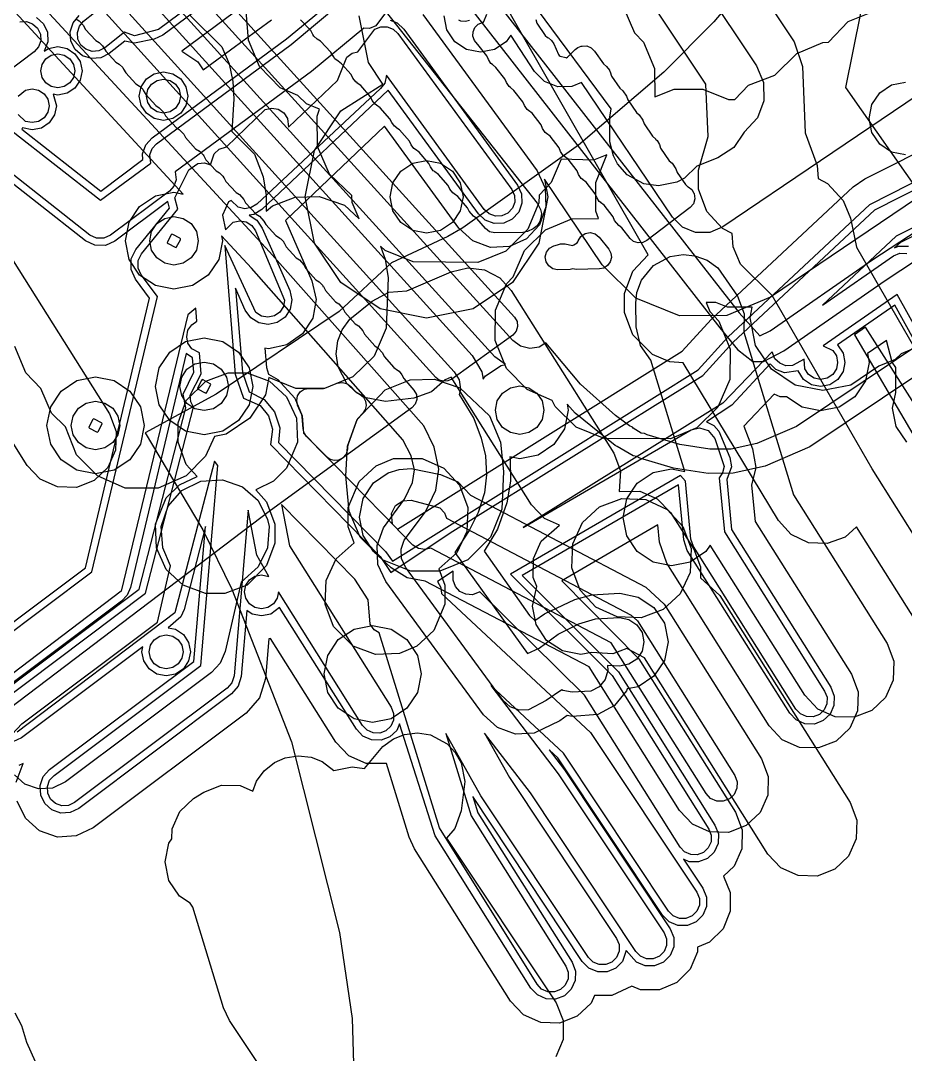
# Model space of a CAD drawing. Header units: metres. Extents: x 8738 to 9560, y -8972 to -7699.
# Drawn here: x 9463.87 to 9500.32, y -7841.07 to -7798.46 of the extents above; entities that cross this region are included whole.
import ezdxf

# ---------------------------------------------------------------- set-up
doc = ezdxf.new("R2010")
doc.units = ezdxf.units.M
for name, color, linetype in [('AI_GREENING_ALLOWED_ZONE', 4, 'Continuous'), ('AI_GREENING_EXCLUSIONS', 1, 'Continuous'), ('AI_GREENING_LAWN', 82, 'Continuous')]:
    doc.layers.add(name, color=color, linetype=linetype)

msp = doc.modelspace()

# ---------------------------------------------------------------- linework, layer by layer
at = {"layer": 'AI_GREENING_ALLOWED_ZONE'}
msp.add_lwpolyline([(9475.28, -7814.311), (9475.241, -7814.119), (9475.279, -7813.927), (9475.387, -7813.765), (9475.55, -7813.656), (9475.741, -7813.618), (9476.34, -7813.618), (9476.432, -7813.6), (9476.909, -7813.408), (9477.11, -7813.371), (9477.308, -7813.419), (9477.471, -7813.541), (9477.632, -7813.724), (9477.695, -7813.775), (9477.858, -7813.869), (9477.995, -7813.985), (9478.082, -7814.142), (9478.108, -7814.32), (9478.07, -7814.496), (9477.971, -7814.647), (9477.766, -7814.863), (9477.712, -7814.951), (9477.353, -7815.965), (9477.339, -7816.034), (9477.334, -7816.121), (9477.274, -7816.332), (9477.129, -7816.498), (9477.128, -7816.498), (9476.968, -7816.575), (9476.792, -7816.592), (9476.621, -7816.546), (9476.477, -7816.444), (9475.649, -7815.599), (9475.551, -7815.457), (9475.508, -7815.29), (9475.467, -7814.789), (9475.448, -7814.713), (9475.28, -7814.311)], close=True, dxfattribs=at)
at = {"layer": 'AI_GREENING_EXCLUSIONS'}
for points in [[(9504.999, -7788.541), (9499.229, -7791.414), (9497.659, -7791.994), (9496.076, -7794.191), (9492.429, -7798.507), (9490.374, -7800.59), (9486.858, -7803.593), (9482.086, -7807.005), (9481.463, -7807.365), (9479.153, -7808.438), (9476.995, -7810.454), (9471.927, -7813.859), (9468.998, -7815.445), (9471.376, -7819.45), (9472.567, -7821.898), (9475.022, -7828.184), (9477.004, -7836.043), (9477.531, -7839.587), (9477.628, -7842.855)], [(9513.776, -7803.167), (9495.837, -7815.193), (9494.202, -7815.89), (9493.14, -7816.119), (9492.266, -7816.13), (9491.031, -7815.936), (9489.683, -7815.538), (9489.571, -7815.48), (9489.439, -7815.461), (9489.104, -7815.261), (9489.076, -7815.223), (9488.959, -7815.162), (9488.381, -7814.742), (9486.941, -7813.449), (9485.508, -7811.748), (9485.23, -7811.915), (9484.844, -7811.972), (9484.465, -7811.878), (9484.152, -7811.646), (9465.91, -7791.541)], [(9465.718, -7793.776), (9482.475, -7812.264), (9482.876, -7812.933), (9482.922, -7813.245), (9483.016, -7813.105), (9483.665, -7812.671), (9483.841, -7812.636), (9483.411, -7812.318), (9465.17, -7792.213)], [(9491.599, -7793.097), (9495.744, -7799.328), (9496.077, -7800.355), (9496.187, -7803.083), (9496.684, -7804.428), (9496.723, -7804.973), (9497.115, -7805.177), (9497.762, -7805.876), (9498.064, -7806.599), (9498.304, -7807.798), (9502.366, -7814.836)], [(9489.795, -7793.729), (9494.182, -7800.325), (9494.473, -7801.014), (9494.49, -7801.762), (9494.231, -7802.463), (9493.677, -7803.064), (9493.253, -7803.685), (9492.6, -7804.112), (9491.733, -7804.461), (9491.227, -7804.953), (9490.906, -7805.121), (9490.144, -7805.273), (9489.547, -7805.183), (9488.862, -7804.811), (9488.461, -7804.36), (9488.292, -7804.039), (9488.149, -7803.457), (9488.149, -7803.457), (9488.139, -7802.439), (9488.206, -7802.098), (9485.166, -7797.998)], [(9464.977, -7794.447), (9481.734, -7812.935), (9481.934, -7813.27), (9481.991, -7813.656), (9481.939, -7813.866), (9482.536, -7814.867), (9482.842, -7815.67), (9483.017, -7816.398), (9483.06, -7817.18), (9482.977, -7817.918), (9482.725, -7818.737), (9482.355, -7819.479), (9481.762, -7820.386), (9484.752, -7824.549), (9485.237, -7824.328), (9486.012, -7823.747), (9486.862, -7823.326), (9487.551, -7823.123), (9488.549, -7823.067), (9488.932, -7823.143), (9489.256, -7823.36), (9489.473, -7823.685), (9489.548, -7824.068), (9489.472, -7824.45), (9489.255, -7824.775), (9488.93, -7824.991), (9488.547, -7825.067), (9488.047, -7825.036), (9488.067, -7825.244), (9487.953, -7825.617), (9487.705, -7825.918), (9487.361, -7826.102), (9486.595, -7826.145), (9486.212, -7826.069), (9486.17, -7826.041), (9486.17, -7826.041), (9485.523, -7826.487), (9484.795, -7826.863), (9484.405, -7826.88), (9484.038, -7826.746), (9483.751, -7826.482), (9479.726, -7820.99), (9479.561, -7820.637), (9479.544, -7820.247), (9479.677, -7819.88), (9480.543, -7818.709), (9480.98, -7817.814), (9481.102, -7816.955), (9480.909, -7816.048), (9480.477, -7815.165), (9474.116, -7807.99), (9463.378, -7796.35)], [(9474.651, -7795.023), (9469.545, -7798.823), (9468.554, -7799.087), (9468.142, -7798.938), (9467.334, -7799.579), (9467.091, -7799.704), (9466.819, -7799.726), (9466.559, -7799.643), (9466.351, -7799.466), (9466.226, -7799.223), (9466.204, -7798.951), (9466.287, -7798.691), (9466.464, -7798.483), (9468.275, -7797.045)], [(9503.619, -7827.76), (9498.309, -7819.324), (9497.839, -7819.752), (9497.105, -7820.016), (9496.325, -7819.98), (9495.619, -7819.648), (9495.093, -7819.071), (9491.172, -7812.561), (9491.172, -7812.561), (9490.621, -7812.522), (9489.898, -7812.22), (9489.092, -7811.414), (9488.751, -7810.497), (9488.751, -7809.705), (9489.092, -7808.788), (9489.721, -7808.108), (9482.141, -7794.846)], [(9474.83, -7795.264), (9469.724, -7799.064), (9469.371, -7799.231), (9468.554, -7799.387), (9468.162, -7799.305), (9467.521, -7799.814), (9467.174, -7799.992), (9466.785, -7800.024), (9466.413, -7799.905), (9466.116, -7799.653), (9465.938, -7799.306), (9465.906, -7798.917), (9466.025, -7798.545), (9466.277, -7798.248)], [(9502.969, -7823.304), (9498.96, -7816.934), (9494.839, -7809.797), (9493.524, -7808.502), (9493.222, -7807.779), (9493.183, -7807.235), (9493.183, -7807.235), (9492.791, -7807.031), (9492.144, -7806.331), (9491.802, -7805.414), (9491.802, -7804.623), (9492.19, -7803.243), (9492.103, -7801.076), (9488.269, -7795.312)], [(9481.777, -7795.497), (9493.472, -7810.503), (9494.324, -7811.45), (9494.75, -7811.248), (9498.934, -7808.333), (9505.821, -7803.831)], [(9475.427, -7796.066), (9470.514, -7799.723), (9471.169, -7800.158), (9471.394, -7800.494), (9474.206, -7798.421)], [(9480.99, -7796.114), (9492.684, -7811.119), (9493.402, -7812.019), (9494.04, -7812.505), (9494.474, -7812.513), (9495.315, -7812.074), (9499.486, -7809.167), (9499.486, -7809.167), (9507.198, -7804.093)], [(9514.349, -7803.986), (9496.391, -7816.025), (9494.54, -7816.831), (9493.225, -7817.115), (9492.19, -7817.127), (9490.775, -7816.903), (9489.383, -7816.492), (9489.252, -7816.425), (9489.104, -7816.403), (9488.442, -7816.008), (9488.371, -7815.971), (9486.72, -7814.647), (9486.381, -7814.275), (9486.43, -7814.519), (9486.278, -7815.284), (9485.844, -7815.933), (9485.195, -7816.367), (9484.43, -7816.519), (9484.02, -7816.437), (9484.034, -7816.52), (9484.046, -7817.442), (9483.903, -7818.342), (9483.521, -7819.42), (9482.965, -7820.335), (9484.838, -7822.975), (9485.054, -7823.186), (9485.454, -7822.917), (9486.702, -7822.318), (9487.41, -7822.133), (9488.551, -7822.067), (9489.316, -7822.22), (9489.964, -7822.654), (9490.397, -7823.303), (9490.548, -7824.069), (9490.395, -7824.834), (9489.961, -7825.483), (9489.312, -7825.915), (9488.861, -7826.005), (9488.834, -7826.091), (9488.338, -7826.693), (9487.649, -7827.059), (9486.595, -7827.145), (9486.393, -7827.105), (9486.081, -7827.317), (9485.032, -7827.834), (9485.032, -7827.834), (9484.253, -7827.868), (9483.519, -7827.601), (9482.944, -7827.073), (9478.919, -7821.581), (9478.589, -7820.874), (9478.556, -7820.094), (9478.823, -7819.361), (9479.684, -7818.179), (9480.011, -7817.494), (9480.093, -7816.983), (9479.959, -7816.395), (9479.617, -7815.737), (9473.381, -7808.668), (9472.143, -7807.326), (9472.185, -7807.535), (9472.033, -7808.3), (9471.599, -7808.949), (9470.95, -7809.383), (9470.185, -7809.535), (9469.42, -7809.383), (9468.771, -7808.949), (9468.337, -7808.3), (9468.185, -7807.535), (9468.337, -7806.77), (9468.771, -7806.121), (9469.42, -7805.687), (9470.185, -7805.535), (9470.56, -7805.61), (9462.643, -7797.028)], [(9479.309, -7797.572), (9478.501, -7798.68), (9478.247, -7798.78), (9478.003, -7798.776), (9475.855, -7800.56), (9470.229, -7804.69), (9470.273, -7805.025), (9470.183, -7805.282), (9470, -7805.486), (9467.573, -7807.306), (9467.297, -7807.431), (9466.994, -7807.427), (9466.721, -7807.297), (9462.646, -7804.104)], [(9464.514, -7798.328), (9464.805, -7798.588), (9464.973, -7798.94), (9464.994, -7799.33), (9464.841, -7799.724), (9465.016, -7799.607), (9465.399, -7799.531), (9465.782, -7799.607), (9466.106, -7799.824), (9466.323, -7800.148), (9466.399, -7800.531), (9466.323, -7800.914), (9466.106, -7801.238), (9465.782, -7801.455), (9465.399, -7801.531), (9465.202, -7801.492), (9465.339, -7801.966), (9465.263, -7802.349), (9465.046, -7802.673), (9464.722, -7802.89), (9464.339, -7802.966), (9463.947, -7802.884), (9463.912, -7802.936), (9467.166, -7805.486), (9468.902, -7804.184), (9468.891, -7803.946), (9469.024, -7803.579), (9469.286, -7803.291), (9474.823, -7799.209), (9476.838, -7797.534)], [(9470.844, -7798.231), (9472.154, -7799.536), (9472.454, -7800.246), (9472.609, -7800.965), (9472.648, -7801.682), (9472.571, -7803.027), (9473.499, -7803.971), (9473.86, -7804.9), (9473.981, -7805.67), (9473.984, -7806.317), (9474.243, -7806.09), (9475.174, -7805.74), (9476.168, -7805.713), (9477.218, -7806.065), (9477.819, -7806.633), (9477.533, -7805.952), (9477.519, -7805.666), (9476.591, -7804.791), (9476.099, -7803.651), (9476.085, -7802.393), (9476.188, -7802.112), (9475.651, -7801.887), (9475.288, -7801.546), (9474.562, -7801.225), (9473.707, -7800.348), (9473.254, -7799.264), (9473.109, -7797.364)], [(9463.509, -7803.002), (9467.162, -7805.864), (9469.232, -7804.331), (9469.188, -7803.991), (9469.281, -7803.734), (9469.465, -7803.532), (9475.008, -7799.445), (9477.108, -7797.699)], [(9488.724, -7797.952), (9489.16, -7798.958), (9489.529, -7799.347), (9489.983, -7800.43), (9489.997, -7801.606), (9490.792, -7801.288), (9491.98, -7801.288), (9493.041, -7801.717), (9493.295, -7801.717), (9493.863, -7801.119), (9494.945, -7800.71), (9495.845, -7799.814), (9496.928, -7799.36), (9497.152, -7799.346), (9497.961, -7798.494), (9498.991, -7798.087)], [(9462.787, -7798.34), (9462.729, -7798.632), (9462.317, -7799.516), (9463.558, -7808.363), (9467.523, -7814.662), (9467.802, -7815.391), (9467.781, -7816.171), (9467.463, -7816.883), (9466.896, -7817.42), (9466.167, -7817.699), (9465.387, -7817.678), (9464.675, -7817.359), (9464.138, -7816.793), (9459.944, -7810.131), (9459.656, -7809.343), (9458.354, -7800.061), (9457.728, -7799.354), (9457.367, -7798.34)], [(9480.441, -7798.202), (9485.152, -7804.654), (9485.479, -7805.362), (9485.511, -7806.142), (9485.242, -7806.874), (9484.714, -7807.448), (9484.006, -7807.776), (9483.226, -7807.808), (9482.493, -7807.539), (9481.919, -7807.01), (9478.861, -7802.815), (9474.781, -7806.696), (9475.872, -7809.188), (9476.04, -7809.95), (9475.903, -7810.718), (9475.482, -7811.375), (9474.842, -7811.822), (9474.08, -7811.99), (9473.927, -7811.962), (9473.991, -7812.762), (9474.085, -7813.031), (9474.46, -7813.248), (9475.161, -7814.027), (9475.464, -7814.749), (9475.522, -7815.47), (9479.398, -7819.421), (9491.129, -7812.087), (9492.321, -7810.776), (9498.178, -7805.308), (9498.65, -7804.98), (9501.911, -7803.353)], [(9506.836, -7801.692), (9494.764, -7809.861), (9492.968, -7810.618), (9491.02, -7810.631), (9489.215, -7809.898), (9487.826, -7808.531), (9485.452, -7804.998), (9485.596, -7805.721), (9485.215, -7807.634), (9484.132, -7809.257), (9482.509, -7810.34), (9480.596, -7810.721), (9478.683, -7810.34), (9477.06, -7809.257), (9475.977, -7807.634), (9475.596, -7805.721), (9475.977, -7803.808), (9477.06, -7802.185), (9478.797, -7801.079), (9478.197, -7800.18), (9477.816, -7798.267)], [(9504.875, -7798.793), (9492.802, -7806.962), (9492.263, -7807.189), (9491.679, -7807.193), (9491.137, -7806.973), (9490.721, -7806.563), (9486.971, -7801.016), (9486.583, -7801.18), (9485.998, -7801.185), (9485.455, -7800.965), (9485.038, -7800.555), (9484.059, -7799.054), (9483.877, -7799.328), (9483.39, -7799.653), (9482.816, -7799.767), (9482.242, -7799.653), (9481.755, -7799.328), (9481.43, -7798.841), (9481.316, -7798.267)], [(9498.472, -7798.153), (9497.858, -7801.22), (9501.636, -7806.602)], [(9460.98, -7825.553), (9466.804, -7821.187), (9469.504, -7809.826), (9468.836, -7808.941), (9468.709, -7808.661), (9468.714, -7808.353), (9468.851, -7808.078), (9470.348, -7806.237), (9470.219, -7805.76), (9470.799, -7804.61), (9471.172, -7804.347), (9471.444, -7804.324), (9471.69, -7804.403), (9471.844, -7803.948), (9472.041, -7803.759), (9472.346, -7803.66), (9473.946, -7802.118), (9474.213, -7802.063), (9474.481, -7802.115), (9474.709, -7802.266), (9474.862, -7802.492), (9474.898, -7802.858), (9476.925, -7800.93), (9477.31, -7799.973), (9477.528, -7799.807), (9477.764, -7799.745), (9478.46, -7798.819), (9478.705, -7798.717), (9478.971, -7798.713), (9479.219, -7798.809), (9479.414, -7798.99), (9484.101, -7805.42), (9484.216, -7805.668), (9484.227, -7805.94), (9484.133, -7806.197), (9483.948, -7806.398), (9483.7, -7806.512), (9483.427, -7806.524), (9483.171, -7806.43), (9482.97, -7806.244), (9478.937, -7800.713), (9478.868, -7801.042), (9478.697, -7801.255), (9473.602, -7806.023), (9473.371, -7806.169), (9473.102, -7806.215), (9472.836, -7806.155), (9472.536, -7805.877), (9472.429, -7805.928), (9472.185, -7806.485), (9472.306, -7807.08), (9472.629, -7806.769), (9472.896, -7806.71), (9473.165, -7806.758), (9473.395, -7806.905), (9473.551, -7807.129), (9474.74, -7809.976), (9474.692, -7810.245), (9474.545, -7810.475), (9474.321, -7810.631), (9474.054, -7810.69), (9473.785, -7810.642), (9473.555, -7810.495), (9472.284, -7807.727), (9472.709, -7813.034), (9473.056, -7814.022), (9473.734, -7814.326), (9474.083, -7814.754), (9474.248, -7815.298), (9474.16, -7815.937), (9478.683, -7820.548), (9479.122, -7821.202), (9481.565, -7819.576), (9491.972, -7813.094), (9493.208, -7811.726), (9499.065, -7806.258), (9503.325, -7804.101)], [(9463.831, -7798.51), (9464.104, -7798.495), (9464.361, -7798.586), (9464.565, -7798.768), (9464.683, -7799.014), (9464.697, -7799.287), (9464.607, -7799.545), (9464.424, -7799.748), (9461.997, -7801.568)], [(9479.094, -7798.445), (9479.378, -7798.554), (9479.656, -7798.813), (9484.344, -7805.243), (9484.507, -7805.597), (9484.523, -7805.987), (9484.389, -7806.353), (9484.125, -7806.64), (9483.771, -7806.804), (9483.381, -7806.82), (9483.014, -7806.686), (9482.727, -7806.421), (9479.015, -7801.329), (9473.809, -7806.24), (9473.479, -7806.448), (9473.281, -7806.483), (9473.603, -7806.689), (9473.826, -7807.009), (9474.956, -7809.589), (9475.04, -7809.97), (9474.971, -7810.354), (9474.761, -7810.683), (9474.441, -7810.906), (9474.06, -7810.99), (9473.676, -7810.921), (9473.347, -7810.711), (9473.124, -7810.391), (9472.726, -7809.482), (9473.005, -7812.971), (9473.283, -7813.762), (9473.901, -7814.078), (9474.332, -7814.586), (9474.542, -7815.239), (9474.498, -7815.854), (9478.897, -7820.338), (9479.185, -7820.746), (9491.778, -7812.861), (9493.003, -7811.507), (9498.86, -7806.039), (9502.96, -7803.948)], [(9463.772, -7801.579), (9464.071, -7801.32), (9464.339, -7801.266), (9464.607, -7801.32), (9464.834, -7801.471), (9464.986, -7801.698), (9465.039, -7801.966), (9464.986, -7802.234), (9464.834, -7802.461), (9464.607, -7802.613), (9464.339, -7802.666), (9464.071, -7802.613), (9463.76, -7802.335)], [(9500.327, -7803.993), (9499.753, -7803.879), (9499.753, -7803.879), (9499.266, -7803.554), (9498.941, -7803.067), (9498.827, -7802.493), (9498.941, -7801.919), (9499.266, -7801.432), (9499.753, -7801.107), (9500.327, -7800.993)], [(9500.6, -7812.006), (9500.148, -7812.196), (9499.903, -7812.422), (9499.231, -7812.703), (9498.073, -7813.481), (9496.925, -7813.709), (9495.777, -7813.481), (9494.804, -7812.83), (9494.153, -7811.857), (9493.925, -7810.709), (9494.011, -7810.275), (9492.997, -7810.275), (9492.507, -7810.085), (9492.108, -7810.085), (9492.263, -7810.454), (9492.632, -7810.843), (9493.1, -7811.996), (9493.086, -7813.254), (9492.594, -7814.394), (9491.726, -7815.243), (9490.643, -7815.697), (9487.917, -7815.689), (9486.764, -7815.221), (9485.896, -7814.372), (9485.775, -7814.117), (9484.738, -7813.669), (9483.889, -7812.801), (9483.421, -7811.648), (9483.435, -7810.39), (9483.889, -7809.307), (9484.161, -7809.016), (9484.628, -7807.934), (9485.496, -7807.085), (9486.579, -7806.631), (9487.674, -7806.617), (9487.564, -7806.319), (9487.564, -7805.131), (9488.023, -7803.998), (9487.47, -7804.215), (9486.136, -7804.169), (9485.73, -7805.138), (9485.229, -7805.658), (9485.215, -7805.974), (9484.761, -7807.057), (9483.855, -7807.963), (9482.702, -7808.431), (9480.046, -7808.409), (9478.893, -7807.941), (9478.692, -7807.76), (9478.889, -7808.299), (9479.01, -7809.069), (9478.928, -7811.142), (9478.43, -7812.293), (9477.553, -7813.148), (9476.388, -7813.618), (9475.2, -7813.618), (9474.1, -7813.175), (9473.96, -7813.879), (9473.309, -7814.852), (9472.336, -7815.503), (9471.851, -7815.599), (9471.491, -7816.419), (9470.681, -7817.229), (9469.53, -7817.727), (9468.18, -7817.727), (9467.029, -7817.229), (9466.174, -7816.352), (9465.709, -7815.208), (9465.14, -7814.639), (9464.699, -7813.625), (9464.078, -7812.983), (9463.624, -7811.899)], [(9460.8, -7825.313), (9466.537, -7821.012), (9469.18, -7809.894), (9468.596, -7809.122), (9468.415, -7808.722), (9468.423, -7808.282), (9468.618, -7807.888), (9469.996, -7806.196), (9469.936, -7805.909), (9467.753, -7807.546), (9467.359, -7807.724), (9466.926, -7807.72), (9466.536, -7807.533), (9462.541, -7804.403)], [(9504.334, -7805.162), (9499.946, -7807.351), (9496.909, -7810.186), (9499.829, -7808.162), (9500.097, -7808.049), (9500.388, -7808.056)], [(9504.403, -7805.463), (9500.119, -7807.6), (9499.881, -7807.822), (9500.041, -7807.755), (9500.456, -7807.763)], [(9500.983, -7811.549), (9499.99, -7809.754), (9496.94, -7811.868), (9497.327, -7812.052), (9497.479, -7812.279), (9497.532, -7812.547), (9497.479, -7812.815), (9497.327, -7813.042), (9497.1, -7813.194), (9496.832, -7813.247), (9496.564, -7813.194), (9496.337, -7813.042), (9496.185, -7812.815), (9496.159, -7812.409), (9495.673, -7812.681), (9495.4, -7812.686), (9495.146, -7812.586), (9494.95, -7812.396), (9494.84, -7812.117), (9492.797, -7814.23), (9484.579, -7819.349), (9491.492, -7815.332), (9491.839, -7815.25), (9492.197, -7815.36), (9492.467, -7815.682), (9492.854, -7816.841), (9492.794, -7817.107), (9492.653, -7817.306), (9492.866, -7819.533), (9496.997, -7826.096), (9497.095, -7826.351), (9497.087, -7826.624), (9496.976, -7826.873), (9496.778, -7827.061), (9496.522, -7827.159), (9496.249, -7827.151), (9496, -7827.04), (9495.812, -7826.842), (9491.592, -7820.138), (9491.488, -7819.831), (9491.259, -7817.44), (9491.054, -7817.205), (9484.047, -7821.277), (9488.242, -7825.457), (9492.224, -7831.783), (9492.322, -7832.038), (9492.314, -7832.311), (9492.203, -7832.56), (9492.005, -7832.748), (9491.75, -7832.846), (9491.477, -7832.838), (9491.227, -7832.727), (9491.039, -7832.529), (9487.1, -7826.27), (9482.793, -7822.005), (9482.483, -7822.124), (9482.211, -7822.107), (9481.965, -7821.987), (9481.785, -7821.782), (9481.696, -7821.523), (9481.693, -7821.157), (9481.039, -7821.576), (9481.187, -7821.828), (9481.214, -7822.071), (9487.352, -7827.807), (9491.731, -7834.391), (9491.835, -7834.644), (9491.834, -7834.917), (9491.729, -7835.169), (9491.536, -7835.362), (9491.283, -7835.466), (9491.01, -7835.465), (9490.758, -7835.36), (9490.565, -7835.166), (9486.232, -7828.651), (9483.24, -7825.868), (9486.022, -7829.502), (9490.382, -7836.057), (9490.486, -7836.309), (9490.486, -7836.583), (9490.38, -7836.835), (9490.187, -7837.027), (9489.934, -7837.131), (9489.661, -7837.131), (9489.409, -7837.026), (9489.216, -7836.832), (9484.87, -7830.297), (9482.986, -7827.838), (9484.01, -7829.657), (9488.426, -7836.296), (9488.53, -7836.549), (9488.529, -7836.822), (9488.424, -7837.074), (9488.231, -7837.267), (9487.978, -7837.371), (9487.705, -7837.37), (9487.453, -7837.265), (9487.26, -7837.072), (9482.83, -7830.411), (9481.384, -7827.846), (9482.432, -7831.238), (9486.332, -7837.434), (9486.43, -7837.689), (9486.423, -7837.962), (9486.311, -7838.212), (9486.113, -7838.399), (9485.858, -7838.497), (9485.585, -7838.49), (9485.335, -7838.378), (9485.148, -7838.18), (9481.122, -7831.739), (9478.635, -7823.695), (9478.428, -7823.565), (9478.27, -7823.342), (9478.188, -7822.337), (9477.633, -7821.478), (9474.622, -7818.408), (9474.948, -7820.106), (9479.14, -7826.764), (9479.237, -7827.02), (9479.23, -7827.293), (9479.23, -7827.293), (9479.119, -7827.542), (9478.92, -7827.73), (9478.665, -7827.827), (9478.392, -7827.82), (9478.143, -7827.709), (9477.955, -7827.51), (9474.489, -7822.004), (9474.437, -7822.268), (9474.285, -7822.495), (9474.058, -7822.647), (9473.79, -7822.7), (9473.522, -7822.647), (9473.295, -7822.495), (9473.143, -7822.268), (9473.09, -7822), (9473.143, -7821.732), (9473.295, -7821.505), (9473.522, -7821.353), (9473.79, -7821.3), (9474.095, -7821.378), (9473.598, -7820.499), (9473.241, -7818.641), (9472.659, -7825.47), (9472.574, -7825.75), (9472.381, -7825.97), (9466.083, -7830.692), (9465.836, -7830.81), (9465.564, -7830.825), (9465.306, -7830.734), (9465.103, -7830.552), (9464.985, -7830.306), (9464.97, -7830.033), (9465.061, -7829.775), (9465.243, -7829.572), (9471.291, -7825.038), (9471.993, -7816.802), (9471.859, -7816.617), (9470.216, -7822.867), (9463.721, -7827.786)], [(9462.881, -7826.666), (9469.017, -7822.066), (9470.985, -7814.391), (9470.876, -7814.172), (9470.858, -7813.9), (9471.303, -7813.02), (9471.234, -7812.155), (9470.915, -7811.985), (9470.763, -7811.758), (9470.71, -7811.49), (9470.763, -7811.222), (9470.915, -7810.995), (9471.13, -7810.852), (9471.087, -7810.316), (9470.762, -7810.59), (9468.012, -7821.979), (9461.82, -7826.673)], [(9500.671, -7811.604), (9499.889, -7810.189), (9497.523, -7811.829), (9497.756, -7812.164), (9497.832, -7812.547), (9497.756, -7812.93), (9497.539, -7813.254), (9497.215, -7813.471), (9496.832, -7813.547), (9496.449, -7813.471), (9496.125, -7813.254), (9495.903, -7812.902), (9495.347, -7812.981), (9494.984, -7812.838), (9494.75, -7812.612), (9493.17, -7814.305), (9492.126, -7815.001), (9492.427, -7815.155), (9492.64, -7815.377), (9493.088, -7816.464), (9493.154, -7816.849), (9492.961, -7817.38), (9493.157, -7819.433), (9497.251, -7825.936), (9497.39, -7826.301), (9497.38, -7826.691), (9497.221, -7827.047), (9496.937, -7827.315), (9496.573, -7827.455), (9496.183, -7827.444), (9495.827, -7827.285), (9495.558, -7827.002), (9491.338, -7820.298), (9491.189, -7819.86), (9490.973, -7817.599), (9484.536, -7821.339), (9488.496, -7825.297), (9492.478, -7831.623), (9492.618, -7831.987), (9492.607, -7832.377), (9492.448, -7832.734), (9492.165, -7833.002), (9491.8, -7833.141), (9491.41, -7833.131), (9491.187, -7833.031), (9491.981, -7834.225), (9492.129, -7834.586), (9492.128, -7834.976), (9491.978, -7835.336), (9491.702, -7835.611), (9491.341, -7835.76), (9490.951, -7835.759), (9490.591, -7835.609), (9490.315, -7835.333), (9486.001, -7828.846), (9485.648, -7828.518), (9486.272, -7829.336), (9490.632, -7835.891), (9490.78, -7836.252), (9490.78, -7836.642), (9490.63, -7837.002), (9490.353, -7837.277), (9489.992, -7837.426), (9489.602, -7837.425), (9489.242, -7837.275), (9488.824, -7836.783), (9488.673, -7837.241), (9488.397, -7837.517), (9488.036, -7837.665), (9487.646, -7837.664), (9487.286, -7837.514), (9487.01, -7837.238), (9482.499, -7830.438), (9482.707, -7831.112), (9486.586, -7837.274), (9486.726, -7837.639), (9486.715, -7838.029), (9486.556, -7838.385), (9486.273, -7838.653), (9485.908, -7838.793), (9485.518, -7838.782), (9485.162, -7838.623), (9484.894, -7838.34), (9480.944, -7832.066), (9479.482, -7827.45), (9479.363, -7827.715), (9479.08, -7827.984), (9478.716, -7828.123), (9478.326, -7828.112), (9477.969, -7827.953), (9477.701, -7827.67), (9474.538, -7822.646), (9474.173, -7822.924), (9473.79, -7823), (9473.407, -7822.924), (9473.189, -7822.778), (9472.958, -7825.495), (9472.836, -7825.895), (9472.561, -7826.21), (9466.263, -7830.932), (9465.911, -7831.101), (9465.521, -7831.122), (9465.153, -7830.993), (9464.863, -7830.732), (9464.694, -7830.38), (9464.673, -7829.991), (9464.802, -7829.623), (9465.063, -7829.332), (9471.003, -7824.879), (9471.478, -7819.313), (9470.602, -7822.727), (9470.465, -7823.034), (9469.951, -7823.49), (9470.249, -7823.549), (9470.573, -7823.766), (9470.79, -7824.09), (9470.866, -7824.473), (9470.79, -7824.856), (9470.573, -7825.18), (9470.249, -7825.397), (9469.866, -7825.473), (9469.483, -7825.397), (9469.159, -7825.18), (9468.942, -7824.856), (9468.866, -7824.473), (9468.906, -7824.274), (9463.901, -7828.026), (9463.549, -7828.195)], [(9506.495, -7823.378), (9498.678, -7811.093), (9498.223, -7811.407), (9500.636, -7815.512)], [(9500.381, -7815.842), (9499.947, -7815.193), (9499.795, -7814.428), (9499.924, -7813.782), (9499.923, -7812.763), (9499.778, -7812.543), (9499.549, -7811.641), (9498.761, -7812.188), (9498.832, -7812.547), (9498.68, -7813.312), (9498.246, -7813.961), (9497.597, -7814.395), (9496.832, -7814.547), (9496.067, -7814.395), (9495.418, -7813.961), (9495.168, -7813.965), (9494.912, -7813.864), (9493.665, -7815.181), (9494.022, -7816.106), (9494.154, -7816.875), (9493.988, -7817.608), (9494.13, -7819.102), (9498.097, -7825.403), (9498.376, -7826.132), (9498.355, -7826.912), (9498.037, -7827.625), (9497.47, -7828.161), (9496.741, -7828.44), (9495.961, -7828.419), (9495.249, -7828.101), (9494.712, -7827.534), (9490.492, -7820.83), (9490.194, -7819.955), (9490.126, -7819.248), (9486.168, -7821.548), (9489.342, -7824.764), (9493.324, -7831.09), (9493.603, -7831.819), (9493.582, -7832.599), (9493.264, -7833.312), (9492.833, -7833.719), (9493.11, -7834.393), (9493.109, -7835.173), (9492.809, -7835.893), (9492.256, -7836.444), (9491.76, -7836.648), (9491.76, -7836.839), (9491.46, -7837.559), (9490.907, -7838.11), (9490.185, -7838.407), (9489.405, -7838.405), (9489.045, -7838.255), (9488.229, -7838.646), (9487.514, -7838.645), (9487.372, -7838.963), (9486.805, -7839.5), (9486.077, -7839.779), (9485.296, -7839.757), (9484.584, -7839.439), (9484.047, -7838.873), (9480.098, -7832.598), (9479.88, -7832.123), (9478.941, -7829.087), (9478.104, -7829.088), (9477.391, -7828.769), (9476.855, -7828.203), (9474.162, -7823.926), (9474.094, -7823.94), (9473.954, -7825.58), (9473.71, -7826.38), (9473.161, -7827.011), (9466.862, -7831.732), (9466.159, -7832.07), (9465.38, -7832.112), (9464.643, -7831.853), (9464.063, -7831.332), (9463.725, -7830.628)], [(9462.701, -7826.426), (9468.752, -7821.889), (9470.669, -7814.416), (9470.561, -7813.861), (9470.997, -7812.951), (9470.949, -7812.362), (9470.692, -7812.181), (9468.399, -7821.826), (9468.263, -7822.143), (9468.026, -7822.395), (9462, -7826.913)], [(9463.52, -7827.879), (9463.91, -7827.444), (9469.5, -7823.253), (9470.037, -7820.929), (9469.721, -7820.197), (9469.662, -7819.311), (9469.947, -7818.478), (9470.513, -7817.834), (9470.513, -7817.834), (9471.293, -7817.447), (9472.179, -7817.388), (9473.012, -7817.673), (9473.656, -7818.239), (9474.043, -7819.019), (9474.102, -7819.311), (9474.043, -7820.197), (9473.656, -7820.977), (9472.96, -7821.605), (9472.299, -7824.463), (9472.095, -7824.944), (9471.737, -7825.325), (9465.71, -7829.844), (9465.182, -7830.097), (9464.598, -7830.129), (9464.046, -7829.934), (9463.61, -7829.544)], [(9476.864, -7846.27), (9472.477, -7839.674), (9472.23, -7839.153), (9470.957, -7834.998), (9470.848, -7834.843), (9470.411, -7834.551), (9469.977, -7833.902), (9469.825, -7833.137), (9469.977, -7832.372), (9469.977, -7832.372), (9470.096, -7832.193), (9470.107, -7831.777), (9470.422, -7831.064), (9470.987, -7830.525), (9471.41, -7830.258), (9472.138, -7829.977), (9472.918, -7829.995), (9473.429, -7830.222), (9473.584, -7829.814), (9473.901, -7829.377), (9474.324, -7829.041), (9474.769, -7828.846), (9475.302, -7828.761), (9475.839, -7828.823), (9476.292, -7828.999), (9476.777, -7829.372), (9477.525, -7829.22), (9478.032, -7829.287), (9478.792, -7828.377), (9479.229, -7828.06), (9479.682, -7827.883), (9480.218, -7827.822), (9480.752, -7827.906), (9481.441, -7828.273), (9481.777, -7828.624), (9482.023, -7829.056), (9482.175, -7829.822), (9482.022, -7831.032), (9481.762, -7831.767), (9481.411, -7832.157), (9485.931, -7838.952), (9486.228, -7839.674), (9486.226, -7840.454), (9485.926, -7841.175)], [(9463.683, -7829.849), (9463.972, -7829.079), (9463.797, -7829.163)], [(9463.623, -7839.361), (9463.896, -7839.878), (9464.102, -7840.574), (9464.469, -7841.366)]]:
    msp.add_lwpolyline(points, dxfattribs=at)
for points in [[(9464.904, -7801.026), (9464.752, -7800.799), (9464.699, -7800.531), (9464.752, -7800.263), (9464.904, -7800.036), (9465.131, -7799.884), (9465.399, -7799.831), (9465.667, -7799.884), (9465.894, -7800.036), (9466.046, -7800.263), (9466.099, -7800.531), (9466.046, -7800.799), (9465.894, -7801.026), (9465.667, -7801.178), (9465.399, -7801.231), (9465.131, -7801.178), (9464.904, -7801.026)], [(9469.048, -7802.279), (9468.831, -7801.955), (9468.755, -7801.572), (9468.831, -7801.189), (9469.048, -7800.865), (9469.372, -7800.648), (9469.755, -7800.572), (9470.138, -7800.648), (9470.462, -7800.865), (9470.679, -7801.189), (9470.755, -7801.572), (9470.679, -7801.955), (9470.462, -7802.279), (9470.138, -7802.496), (9469.755, -7802.572), (9469.372, -7802.496), (9469.048, -7802.279)], [(9469.26, -7802.067), (9469.108, -7801.84), (9469.055, -7801.572), (9469.108, -7801.304), (9469.26, -7801.077), (9469.487, -7800.925), (9469.755, -7800.872), (9470.023, -7800.925), (9470.25, -7801.077), (9470.402, -7801.304), (9470.455, -7801.572), (9470.402, -7801.84), (9470.25, -7802.067), (9470.023, -7802.219), (9469.755, -7802.272), (9469.487, -7802.219), (9469.26, -7802.067)], [(9481.17, -7807.107), (9480.596, -7807.221), (9480.022, -7807.107), (9479.535, -7806.782), (9479.21, -7806.295), (9479.096, -7805.721), (9479.21, -7805.147), (9479.535, -7804.66), (9480.022, -7804.335), (9480.596, -7804.221), (9481.17, -7804.335), (9481.657, -7804.66), (9481.982, -7805.147), (9482.096, -7805.721), (9481.982, -7806.295), (9481.657, -7806.782), (9481.17, -7807.107)], [(9470.185, -7808.535), (9469.802, -7808.459), (9469.478, -7808.242), (9469.261, -7807.918), (9469.185, -7807.535), (9469.261, -7807.152), (9469.478, -7806.828), (9469.802, -7806.611), (9470.185, -7806.535), (9470.568, -7806.611), (9470.892, -7806.828), (9471.109, -7807.152), (9471.185, -7807.535), (9471.109, -7807.918), (9470.892, -7808.242), (9470.568, -7808.459), (9470.185, -7808.535)], [(9489.405, -7811.845), (9489.234, -7811.084), (9489.211, -7810.101), (9489.259, -7809.666), (9489.446, -7809.16), (9489.941, -7808.556), (9490.629, -7808.188), (9491.162, -7808.102), (9491.646, -7808.149), (9492.152, -7808.336), (9492.59, -7808.653), (9493.4, -7809.816), (9493.682, -7810.544), (9493.665, -7811.296), (9495.706, -7818.002), (9499.568, -7824.139), (9499.847, -7824.868), (9499.826, -7825.648), (9499.508, -7826.361), (9498.941, -7826.897), (9498.212, -7827.176), (9497.432, -7827.155), (9496.72, -7826.837), (9496.183, -7826.27), (9492.285, -7820.077), (9492.103, -7820.349), (9491.454, -7820.783), (9490.689, -7820.935), (9489.924, -7820.783), (9489.275, -7820.349), (9488.841, -7819.7), (9488.689, -7818.935), (9488.841, -7818.17), (9489.275, -7817.521), (9489.924, -7817.087), (9490.689, -7816.935), (9491.233, -7817.043), (9489.838, -7812.46), (9489.405, -7811.845)], [(9486.19, -7824.44), (9485.541, -7824.006), (9485.107, -7823.357), (9484.955, -7822.592), (9485.131, -7821.791), (9484.985, -7821.415), (9485.003, -7820.635), (9485.319, -7819.921), (9486.076, -7819.26), (9485.456, -7818.984), (9484.92, -7818.417), (9481.611, -7813.161), (9481.366, -7813.266), (9480.803, -7813.765), (9480.065, -7814.019), (9478.897, -7814.163), (9478.104, -7814.011), (9477.659, -7813.755), (9477.311, -7813.416), (9476.95, -7812.724), (9476.87, -7812.19), (9476.936, -7811.654), (9477.116, -7811.202), (9477.437, -7810.768), (9478.345, -7810.019), (9479.037, -7809.658), (9479.786, -7809.592), (9481.602, -7808.81), (9482.288, -7808.65), (9482.986, -7808.738), (9483.611, -7809.062), (9484.085, -7809.582), (9488.305, -7816.286), (9488.584, -7817.015), (9488.532, -7817.863), (9489.387, -7817.852), (9490.101, -7818.168), (9490.639, -7818.732), (9491.605, -7820.253), (9491.886, -7820.981), (9491.876, -7821.429), (9492.673, -7822.153), (9498.043, -7830.685), (9498.322, -7831.413), (9498.301, -7832.193), (9497.983, -7832.906), (9497.416, -7833.443), (9496.687, -7833.722), (9495.907, -7833.7), (9495.195, -7833.382), (9494.658, -7832.815), (9489.567, -7824.728), (9488.846, -7824.337), (9488.265, -7824.562), (9487.396, -7824.504), (9486.955, -7824.592), (9486.19, -7824.44)], [(9471.429, -7815.535), (9470.664, -7815.383), (9470.015, -7814.949), (9469.581, -7814.3), (9469.429, -7813.535), (9469.581, -7812.77), (9470.015, -7812.121), (9470.664, -7811.687), (9471.429, -7811.535), (9472.194, -7811.687), (9472.843, -7812.121), (9473.277, -7812.77), (9473.429, -7813.535), (9473.277, -7814.3), (9472.843, -7814.949), (9472.194, -7815.383), (9471.429, -7815.535)], [(9471.046, -7814.459), (9470.722, -7814.242), (9470.505, -7813.918), (9470.429, -7813.535), (9470.505, -7813.152), (9470.722, -7812.828), (9471.046, -7812.611), (9471.429, -7812.535), (9471.812, -7812.611), (9472.136, -7812.828), (9472.353, -7813.152), (9472.429, -7813.535), (9472.353, -7813.918), (9472.136, -7814.242), (9471.812, -7814.459), (9471.429, -7814.535), (9471.046, -7814.459)], [(9467.718, -7816.996), (9466.953, -7817.148), (9466.188, -7816.996), (9465.539, -7816.562), (9465.105, -7815.913), (9464.953, -7815.148), (9465.105, -7814.383), (9465.539, -7813.734), (9466.188, -7813.3), (9466.953, -7813.148), (9467.718, -7813.3), (9468.367, -7813.734), (9468.801, -7814.383), (9468.953, -7815.148), (9468.801, -7815.913), (9468.367, -7816.562), (9467.718, -7816.996)], [(9471.141, -7817.25), (9470.693, -7816.75), (9470.352, -7815.833), (9470.352, -7815.041), (9470.693, -7814.124), (9471.499, -7813.318), (9472.416, -7812.977), (9473.208, -7812.977), (9474.125, -7813.318), (9474.824, -7813.965), (9475.233, -7814.847), (9475.272, -7815.833), (9474.824, -7816.909), (9474.284, -7817.449), (9473.553, -7817.795), (9474.001, -7818.295), (9474.342, -7819.212), (9474.342, -7820.004), (9474.001, -7820.921), (9473.195, -7821.727), (9472.278, -7822.068), (9471.486, -7822.068), (9470.569, -7821.727), (9469.87, -7821.08), (9469.461, -7820.198), (9469.422, -7819.212), (9469.87, -7818.136), (9470.41, -7817.596), (9471.141, -7817.25)], [(9481.964, -7813.597), (9483.188, -7814.756), (9483.635, -7815.831), (9483.768, -7817.048), (9483.691, -7818.593), (9483.221, -7819.758), (9482.299, -7820.68), (9481.134, -7821.15), (9479.946, -7821.15), (9478.781, -7820.68), (9477.859, -7819.758), (9477.406, -7818.674), (9477.273, -7817.221), (9477.341, -7815.999), (9477.73, -7814.901), (9478.89, -7813.679), (9479.92, -7813.272), (9480.914, -7813.245), (9481.964, -7813.597)], [(9484.047, -7815.443), (9483.723, -7815.226), (9483.506, -7814.902), (9483.43, -7814.519), (9483.506, -7814.136), (9483.723, -7813.812), (9484.047, -7813.595), (9484.43, -7813.519), (9484.813, -7813.595), (9485.137, -7813.812), (9485.354, -7814.136), (9485.43, -7814.519), (9485.354, -7814.902), (9485.137, -7815.226), (9484.813, -7815.443), (9484.43, -7815.519), (9484.047, -7815.443)], [(9466.953, -7816.148), (9466.57, -7816.072), (9466.246, -7815.855), (9466.029, -7815.531), (9465.953, -7815.148), (9466.029, -7814.765), (9466.246, -7814.441), (9466.57, -7814.224), (9466.953, -7814.148), (9467.336, -7814.224), (9467.66, -7814.441), (9467.877, -7814.765), (9467.953, -7815.148), (9467.877, -7815.531), (9467.66, -7815.855), (9467.336, -7816.072), (9466.953, -7816.148)], [(9477.367, -7819.321), (9477.367, -7818.529), (9477.815, -7817.453), (9478.514, -7816.806), (9479.237, -7816.504), (9480.417, -7816.504), (9481.299, -7816.913), (9481.946, -7817.612), (9482.287, -7818.529), (9482.248, -7819.515), (9481.839, -7820.397), (9481.105, -7821.058), (9481.342, -7821.726), (9481.342, -7822.518), (9480.894, -7823.594), (9480.195, -7824.241), (9479.472, -7824.543), (9478.486, -7824.582), (9477.569, -7824.241), (9476.763, -7823.435), (9476.422, -7822.518), (9476.461, -7821.532), (9476.87, -7820.65), (9477.604, -7819.989), (9477.367, -7819.321)], [(9479.8, -7821.435), (9479.138, -7821.022), (9478.413, -7820.339), (9477.979, -7819.69), (9477.827, -7818.925), (9477.979, -7818.16), (9478.413, -7817.511), (9479.005, -7817.102), (9479.469, -7816.957), (9479.96, -7816.922), (9481.162, -7817.167), (9481.878, -7817.477), (9482.401, -7818.018), (9489.623, -7821.81), (9490.386, -7822.515), (9494.394, -7828.883), (9494.673, -7829.612), (9494.652, -7830.392), (9494.334, -7831.105), (9493.767, -7831.641), (9493.038, -7831.92), (9492.258, -7831.899), (9491.546, -7831.581), (9491.009, -7831.014), (9487.287, -7825.101), (9480.542, -7821.559), (9479.8, -7821.435)], [(9480.26, -7820.219), (9480.028, -7820.075), (9479.189, -7819.213), (9479.143, -7818.777), (9479.317, -7818.446), (9479.619, -7818.257), (9479.96, -7818.222), (9481.138, -7818.546), (9481.328, -7818.743), (9481.418, -7818.97), (9489.019, -7822.961), (9489.286, -7823.207), (9493.294, -7829.576), (9493.392, -7829.831), (9493.384, -7830.104), (9493.273, -7830.353), (9493.075, -7830.541), (9492.82, -7830.639), (9492.547, -7830.631), (9492.297, -7830.52), (9492.109, -7830.322), (9488.201, -7824.113), (9480.767, -7820.209), (9480.529, -7820.264), (9480.26, -7820.219)], [(9487.722, -7818.502), (9488.639, -7818.161), (9489.625, -7818.2), (9490.507, -7818.609), (9491.154, -7819.308), (9491.495, -7820.225), (9491.456, -7821.211), (9491.047, -7822.093), (9490.348, -7822.74), (9489.431, -7823.081), (9488.445, -7823.042), (9487.563, -7822.633), (9486.916, -7821.934), (9486.575, -7821.017), (9486.614, -7820.031), (9487.023, -7819.149), (9487.722, -7818.502)], [(9480.217, -7826.156), (9479.783, -7826.805), (9479.134, -7827.239), (9478.369, -7827.391), (9477.604, -7827.239), (9476.955, -7826.805), (9476.521, -7826.156), (9476.369, -7825.391), (9476.521, -7824.626), (9476.955, -7823.977), (9477.604, -7823.543), (9478.369, -7823.391), (9479.134, -7823.543), (9479.783, -7823.977), (9480.217, -7824.626), (9480.369, -7825.391), (9480.217, -7826.156)], [(9469.598, -7825.12), (9469.371, -7824.968), (9469.219, -7824.741), (9469.166, -7824.473), (9469.219, -7824.205), (9469.371, -7823.978), (9469.598, -7823.826), (9469.866, -7823.773), (9470.134, -7823.826), (9470.361, -7823.978), (9470.513, -7824.205), (9470.566, -7824.473), (9470.513, -7824.741), (9470.361, -7824.968), (9470.134, -7825.12), (9469.866, -7825.173), (9469.598, -7825.12)]]:
    msp.add_lwpolyline(points, close=True, dxfattribs=at)
at = {"layer": 'AI_GREENING_LAWN'}
for points in [[(9471.079, -7788.151), (9485.157, -7805.986), (9485.225, -7806.102), (9485.284, -7806.241), (9485.323, -7806.411), (9485.301, -7806.583), (9485.254, -7806.734), (9485.153, -7806.916), (9484.986, -7807.04), (9484.758, -7807.146), (9484.558, -7807.192), (9483.41, -7807.214), (9483.192, -7807.169), (9483.015, -7807.034), (9482.665, -7806.612), (9482.525, -7806.517), (9482.354, -7806.319), (9482.284, -7806.173), (9481.881, -7805.71), (9481.731, -7805.606), (9481.735, -7805.601), (9481.669, -7805.561), (9481.556, -7805.408), (9481.485, -7805.259), (9481.082, -7804.796), (9480.931, -7804.692), (9480.935, -7804.686), (9480.87, -7804.646), (9480.757, -7804.493), (9480.685, -7804.344), (9480.282, -7803.881), (9480.132, -7803.777), (9480.136, -7803.772), (9480.07, -7803.731), (9479.957, -7803.579), (9479.886, -7803.43), (9479.482, -7802.967), (9479.332, -7802.862), (9479.336, -7802.857), (9479.271, -7802.817), (9479.158, -7802.664), (9479.086, -7802.515), (9478.683, -7802.052), (9478.533, -7801.948), (9478.536, -7801.942), (9478.471, -7801.902), (9478.358, -7801.75), (9478.287, -7801.6), (9477.883, -7801.137), (9477.733, -7801.033), (9477.737, -7801.028), (9477.672, -7800.988), (9477.558, -7800.835), (9477.487, -7800.686), (9477.095, -7800.236), (9476.948, -7800.133), (9476.948, -7800.132), (9476.811, -7800.037), (9476.745, -7799.915), (9476.739, -7799.919), (9476.65, -7799.759), (9476.228, -7799.312), (9476.087, -7799.227), (9475.946, -7799.099), (9475.913, -7799.03), (9475.907, -7799.033), (9475.818, -7798.874), (9475.397, -7798.427)], [(9466.435, -7791.075), (9484.219, -7810.678), (9484.324, -7810.858), (9484.346, -7811.065), (9484.282, -7811.264), (9484.142, -7811.419), (9481.635, -7813.234), (9481.471, -7813.312), (9481.29, -7813.327), (9481.115, -7813.275), (9480.971, -7813.165), (9464.459, -7794.921)], [(9466.139, -7798.383), (9466.276, -7798.467), (9466.458, -7798.664), (9466.531, -7798.807), (9466.965, -7799.278), (9467.106, -7799.365), (9467.246, -7799.494), (9467.279, -7799.563), (9467.284, -7799.56), (9467.372, -7799.72), (9467.791, -7800.173), (9467.932, -7800.26), (9468.072, -7800.389), (9468.105, -7800.458), (9468.11, -7800.455), (9468.198, -7800.616), (9468.617, -7801.069), (9468.758, -7801.156), (9468.898, -7801.284), (9468.931, -7801.354), (9468.936, -7801.351), (9469.024, -7801.511), (9469.444, -7801.964), (9469.58, -7802.048), (9469.762, -7802.245), (9469.835, -7802.388), (9470.269, -7802.859), (9470.406, -7802.944), (9470.588, -7803.141), (9470.661, -7803.283), (9471.079, -7803.738), (9471.231, -7803.838), (9471.23, -7803.84), (9471.279, -7803.867), (9471.39, -7803.987), (9471.412, -7804.038), (9471.414, -7804.037), (9471.502, -7804.197), (9471.922, -7804.65), (9472.062, -7804.737), (9472.202, -7804.866), (9472.235, -7804.935), (9472.241, -7804.932), (9472.328, -7805.092), (9472.748, -7805.545), (9472.884, -7805.63), (9473.066, -7805.827), (9473.139, -7805.97), (9473.574, -7806.441), (9473.71, -7806.525), (9473.892, -7806.722), (9473.965, -7806.865), (9474.383, -7807.32), (9474.536, -7807.42), (9474.534, -7807.422), (9474.583, -7807.448), (9474.694, -7807.569), (9474.718, -7807.622), (9474.72, -7807.621), (9474.805, -7807.778), (9475.217, -7808.234), (9475.352, -7808.32), (9475.532, -7808.52), (9475.603, -7808.663), (9476.031, -7809.14), (9476.169, -7809.228), (9476.307, -7809.36), (9476.339, -7809.429), (9476.345, -7809.426), (9476.429, -7809.588), (9476.841, -7810.049), (9476.975, -7810.135), (9477.153, -7810.336), (9477.224, -7810.48), (9477.649, -7810.959), (9477.784, -7811.046), (9477.962, -7811.247), (9478.033, -7811.391), (9478.458, -7811.87), (9478.593, -7811.957), (9478.771, -7812.158), (9478.842, -7812.302), (9479.251, -7812.764), (9479.402, -7812.867), (9479.398, -7812.873), (9479.464, -7812.912), (9479.578, -7813.064), (9479.651, -7813.212), (9480.072, -7813.689), (9480.174, -7813.869), (9480.194, -7814.075), (9480.13, -7814.271), (9479.991, -7814.425), (9474.16, -7818.647), (9474.156, -7818.651), (9452.269, -7835.263)], [(9485.089, -7798.415), (9485.142, -7798.571), (9485.482, -7799.073), (9485.572, -7799.153), (9485.611, -7799.173), (9485.746, -7799.276), (9485.838, -7799.418), (9486.026, -7799.853), (9486.056, -7799.894), (9486.101, -7799.919), (9486.325, -7799.985), (9486.366, -7799.99), (9486.4, -7799.966), (9486.713, -7799.652), (9486.831, -7799.564), (9486.969, -7799.514), (9487.007, -7799.507), (9487.2, -7799.506), (9487.379, -7799.58), (9487.517, -7799.715), (9487.88, -7800.248), (9488.007, -7800.354), (9488.126, -7800.502), (9488.148, -7800.576), (9488.154, -7800.573), (9488.217, -7800.745), (9488.559, -7801.245), (9488.681, -7801.349), (9488.832, -7801.57), (9488.883, -7801.723), (9489.237, -7802.242), (9489.359, -7802.346), (9489.51, -7802.568), (9489.561, -7802.72), (9489.9, -7803.221), (9490.037, -7803.343), (9490.032, -7803.348), (9490.092, -7803.396), (9490.186, -7803.561), (9490.239, -7803.718), (9490.593, -7804.238), (9490.715, -7804.342), (9490.866, -7804.563), (9490.917, -7804.715), (9491.257, -7805.217), (9491.347, -7805.297), (9491.378, -7805.313), (9491.518, -7805.422), (9491.612, -7805.572), (9491.617, -7805.587), (9491.652, -7805.799), (9491.594, -7806.006), (9491.456, -7806.169), (9489.675, -7807.526), (9489.501, -7807.611), (9489.308, -7807.624), (9489.124, -7807.562), (9488.978, -7807.436), (9488.639, -7807.003), (9488.509, -7806.907), (9488.344, -7806.696), (9488.283, -7806.548), (9487.911, -7806.073), (9487.767, -7805.96), (9487.771, -7805.955), (9487.708, -7805.912), (9487.603, -7805.753), (9487.539, -7805.601), (9487.168, -7805.125), (9487.023, -7805.013), (9487.027, -7805.008), (9486.964, -7804.964), (9486.859, -7804.805), (9486.796, -7804.653), (9486.424, -7804.177), (9486.28, -7804.065), (9486.284, -7804.06), (9486.221, -7804.016), (9486.116, -7803.858), (9486.053, -7803.705), (9485.681, -7803.229), (9485.537, -7803.117), (9485.541, -7803.112), (9485.477, -7803.068), (9485.373, -7802.91), (9485.309, -7802.757), (9484.938, -7802.281), (9484.793, -7802.169), (9484.797, -7802.164), (9484.734, -7802.121), (9484.629, -7801.962), (9484.566, -7801.81), (9484.194, -7801.334), (9484.05, -7801.222), (9484.054, -7801.217), (9483.991, -7801.173), (9483.886, -7801.014), (9483.823, -7800.862), (9483.451, -7800.386), (9483.307, -7800.274), (9483.31, -7800.269), (9483.247, -7800.225), (9483.142, -7800.067), (9483.079, -7799.914), (9482.707, -7799.438), (9482.691, -7799.426), (9482.567, -7799.283), (9482.504, -7799.105), (9482.511, -7798.916), (9482.589, -7798.743), (9482.725, -7798.612), (9482.9, -7798.54), (9482.925, -7798.536), (9482.95, -7798.499), (9483.074, -7798.198)], [(9482.368, -7798.457), (9482.191, -7798.503), (9482.01, -7798.483), (9481.926, -7798.44)]]:
    msp.add_lwpolyline(points, dxfattribs=at)
for points in [[(9470.461, -7807.451), (9470.429, -7807.425), (9470.141, -7807.271), (9470.101, -7807.259), (9470.075, -7807.291), (9469.921, -7807.579), (9469.909, -7807.619), (9469.941, -7807.645), (9470.229, -7807.799), (9470.269, -7807.811), (9470.295, -7807.779), (9470.449, -7807.491), (9470.461, -7807.451)], [(9488.162, -7808.408), (9488.054, -7808.557), (9487.9, -7808.657), (9487.72, -7808.694), (9486.752, -7808.712), (9486.625, -7808.689), (9486.505, -7808.716), (9485.995, -7808.726), (9485.795, -7808.688), (9485.627, -7808.574), (9485.518, -7808.403), (9485.486, -7808.203), (9485.537, -7808.006), (9485.661, -7807.846), (9485.839, -7807.748), (9485.992, -7807.701), (9486.107, -7807.656), (9486.304, -7807.661), (9486.605, -7807.729), (9486.665, -7807.705), (9486.794, -7807.62), (9486.83, -7807.582), (9486.843, -7807.543), (9486.951, -7807.358), (9487.127, -7807.236), (9487.338, -7807.198), (9487.545, -7807.252), (9487.711, -7807.388), (9488.103, -7807.885), (9488.188, -7808.048), (9488.209, -7808.23), (9488.162, -7808.408)], [(9471.705, -7813.451), (9471.673, -7813.425), (9471.385, -7813.271), (9471.345, -7813.259), (9471.319, -7813.291), (9471.165, -7813.579), (9471.153, -7813.619), (9471.185, -7813.645), (9471.473, -7813.799), (9471.513, -7813.811), (9471.539, -7813.779), (9471.693, -7813.491), (9471.705, -7813.451)], [(9467.229, -7815.064), (9467.197, -7815.038), (9466.909, -7814.884), (9466.869, -7814.872), (9466.843, -7814.904), (9466.689, -7815.192), (9466.677, -7815.232), (9466.709, -7815.258), (9466.997, -7815.412), (9467.037, -7815.424), (9467.063, -7815.392), (9467.217, -7815.104), (9467.229, -7815.064)]]:
    msp.add_lwpolyline(points, close=True, dxfattribs=at)

doc.saveas('drawing.dxf')
